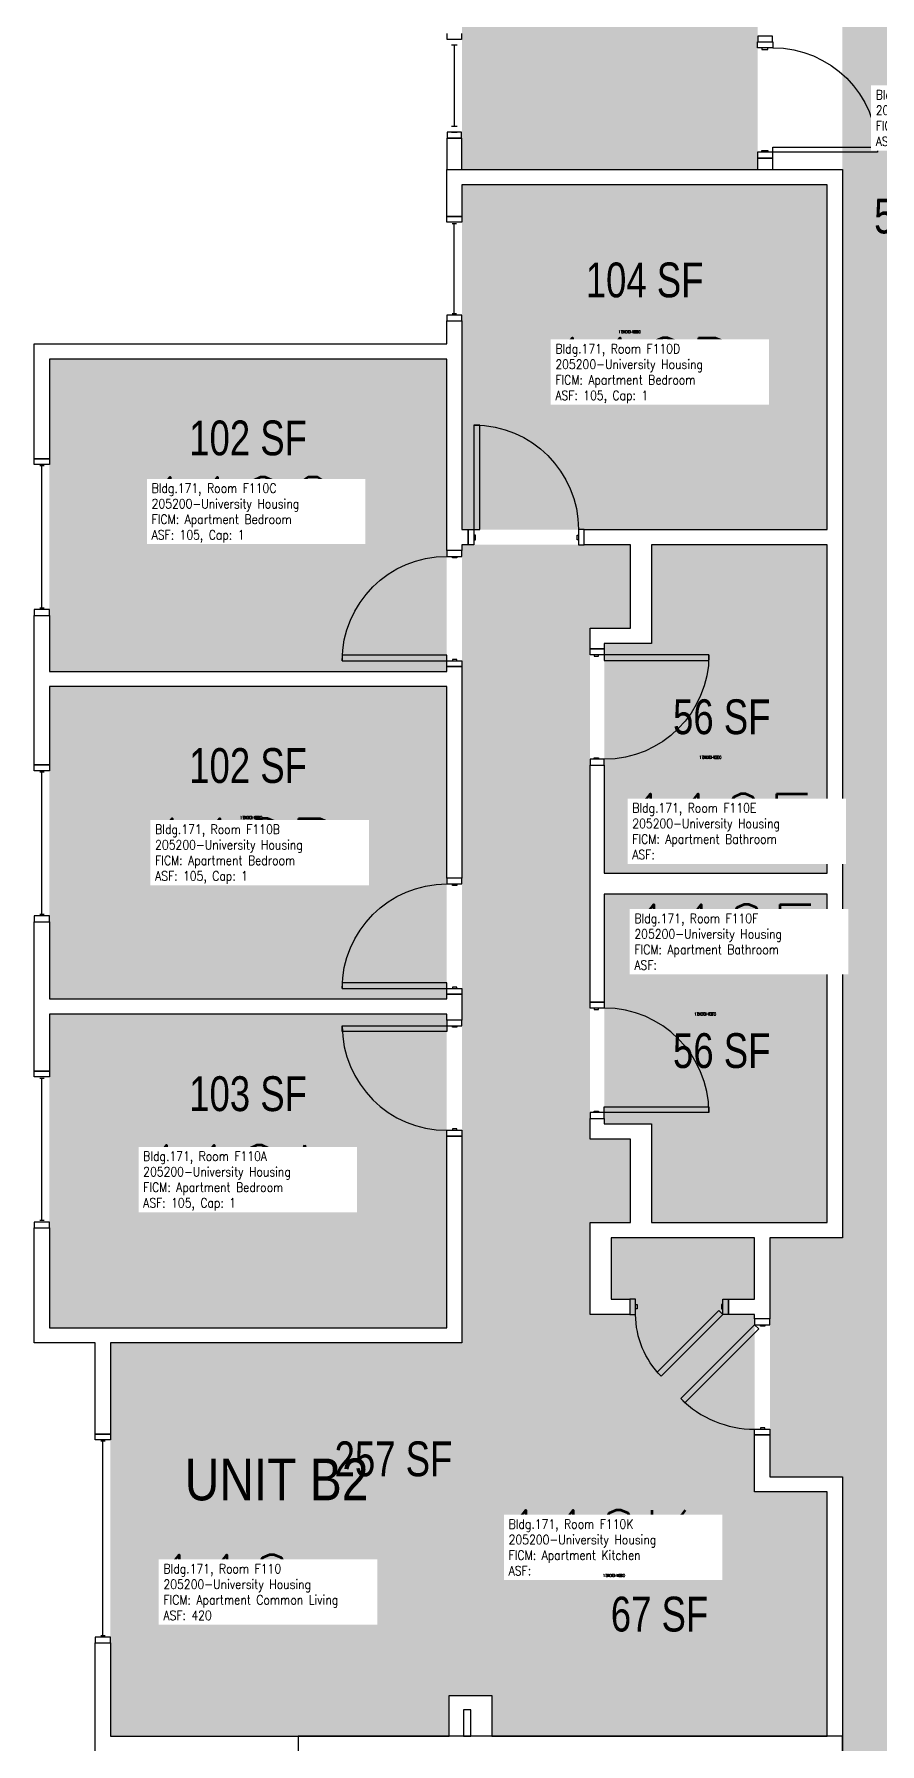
# Model space of a CAD drawing. Header units: inches. Extents: x -93 to 1642, y -75 to 1661.
# Drawn here: x 1026 to 1317, y 240 to 829 of the extents above; entities that cross this region are included whole.
import ezdxf
from ezdxf.enums import TextEntityAlignment as Align

# ---------------------------------------------------------------- set-up
doc = ezdxf.new("R2010")
doc.units = ezdxf.units.IN
doc.header["$LTSCALE"] = 96
doc.header["$MEASUREMENT"] = 0
for name, color, linetype in [('A-AREA-IDEN', 1, 'Continuous'), ('A-DOOR', 2, 'Continuous'), ('A-GLAZ', 1, 'Continuous'), ('A-IDEN-RNUM', 7, 'Continuous'), ('A-IDEN-SNUM', 4, 'Continuous'), ('A-IDEN-VNUM', 4, 'Continuous'), ('A-WALL', 5, 'Continuous'), ('AREA-TEXT', 3, 'Continuous'), ('Rooms-Category-Color', 7, 'Continuous'), ('Rooms-College-Color', 7, 'Continuous'), ('Rooms-Department-Color', 7, 'Continuous'), ('Rooms-Division-Color', 7, 'Continuous'), ('Rooms-Information', 7, 'Continuous')]:
    doc.layers.add(name, color=color, linetype=linetype)
doc.styles.add('AREA', font='arial.ttf', dxfattribs={"width": 0.75, "height": 12})
doc.styles.add('ROOMSNUMBER', font='txt.shx', dxfattribs={"height": 0.03})
doc.styles.add('ROOMVNUMBER', font='simplex.shx', dxfattribs={"width": 0.85})
doc.styles.get("Standard").update_dxf_attribs({"font": 'ARIALN.TTF'})

msp = doc.modelspace()

# ---------------------------------------------------------------- hatches: boundary and pattern name
h = msp.add_hatch()
h.set_pattern_fill('ANSI31', color=256, style=0)
h.set_pattern_definition([(225, (652.78165, 841.98048), (-0.088388348, 0.088388348), [])])
h.paths.add_polyline_path([(1236.73, 510.51), (1236.73, 451.78), (1245.94, 451.78), (1245.94, 510.51)], flags=9)
at = {"layer": 'Rooms-Category-Color', "true_color": 0xadadad}
msp.add_hatch(color=253, dxfattribs=at).paths.add_polyline_path([(1363.87, 211), (1303.87, 211), (1303.87, 332.39), (1278.87, 332.39), (1278.87, 414.72), (1303.87, 414.72), (1303.87, 1145.53), (1303.87, 1145.53), (1303.87, 1227.86), (1303.87, 1227.86), (1303.87, 1322.5), (1363.87, 1322.5), (1363.87, 1130.22), (1388.87, 1130.22), (1388.87, 1047.89), (1363.87, 1047.89), (1363.87, 863.86), (1388.87, 863.86), (1388.87, 781.53), (1363.87, 781.53), (1363.87, 353.5), (1363.25, 353.5), (1363.25, 244), (1363.87, 244), (1363.87, 243)])
at = {"layer": 'Rooms-Category-Color', "true_color": 0x728ef3}
for points in [[(1030.88, 1051.5), (1030.88, 842.75), (1167.63, 842.75), (1167.63, 896.75), (1201.88, 896.75), (1201.88, 889.5), (1172.88, 889.5), (1172.88, 782.75), (1274.63, 782.75), (1274.63, 851.75), (1298.63, 851.75), (1298.63, 1011.16), (1259.63, 1011.16), (1259.63, 1051.5)], [(1298.63, 777.49), (1172.88, 777.5), (1172.88, 658.75), (1298.63, 658.75)], [(1030.88, 609.87), (1030.88, 717.5), (1167.63, 717.5), (1167.61, 609.86), (1031.32, 609.86)], [(1051.88, 243), (1051.88, 378.5), (1172.88, 378.5), (1172.88, 653.5), (1230.88, 653.5), (1230.88, 624.75), (1217, 624.75), (1217, 448.72), (1230.88, 448.72), (1230.88, 419.97), (1217, 419.97), (1217, 388.27), (1230.63, 388.27), (1230.63, 393.52), (1224.25, 393.52), (1224.25, 414.72), (1273.63, 414.72), (1273.63, 393.52), (1264.63, 393.52), (1264.63, 388.27), (1273.63, 388.27), (1273.63, 327.14), (1183.13, 327.14), (1183.13, 257), (1168.5, 257), (1168.5, 243)], [(1221.88, 619.49), (1221.88, 540.36), (1298.63, 540.36), (1298.63, 653.49), (1238.13, 653.5), (1238.13, 619.5)], [(1030.88, 604.62), (1030.88, 497), (1167.61, 496.99), (1167.63, 604.62), (1031.32, 604.61)], [(1298.63, 533.09), (1298.63, 419.97), (1238.13, 419.97), (1238.13, 453.97), (1221.88, 453.97), (1221.88, 533.11)], [(1030.88, 491.75), (1030.88, 383.75), (1167.63, 383.75), (1167.63, 491.75), (1031.32, 491.74)], [(1183.13, 243), (1298.63, 243), (1298.63, 327.14), (1183.13, 327.14)]]:
    msp.add_hatch(color=171, dxfattribs=at).paths.add_polyline_path(points)
at = {"layer": 'Rooms-College-Color', "true_color": 0xadadad}
for points in [[(1363.87, 211), (1303.87, 211), (1303.87, 332.39), (1278.87, 332.39), (1278.87, 414.72), (1303.87, 414.72), (1303.87, 1145.53), (1303.87, 1145.53), (1303.87, 1227.86), (1303.87, 1227.86), (1303.87, 1322.5), (1363.87, 1322.5), (1363.87, 1130.22), (1388.87, 1130.22), (1388.87, 1047.89), (1363.87, 1047.89), (1363.87, 863.86), (1388.87, 863.86), (1388.87, 781.53), (1363.87, 781.53), (1363.87, 353.5), (1363.25, 353.5), (1363.25, 244), (1363.87, 244), (1363.87, 243)], [(1030.88, 1051.5), (1030.88, 842.75), (1167.63, 842.75), (1167.63, 896.75), (1201.88, 896.75), (1201.88, 889.5), (1172.88, 889.5), (1172.88, 782.75), (1274.63, 782.75), (1274.63, 851.75), (1298.63, 851.75), (1298.63, 1011.16), (1259.63, 1011.16), (1259.63, 1051.5)], [(1298.63, 777.49), (1172.88, 777.5), (1172.88, 658.75), (1298.63, 658.75)], [(1030.88, 609.87), (1030.88, 717.5), (1167.63, 717.5), (1167.61, 609.86), (1031.32, 609.86)], [(1051.88, 243), (1051.88, 378.5), (1172.88, 378.5), (1172.88, 653.5), (1230.88, 653.5), (1230.88, 624.75), (1217, 624.75), (1217, 448.72), (1230.88, 448.72), (1230.88, 419.97), (1217, 419.97), (1217, 388.27), (1230.63, 388.27), (1230.63, 393.52), (1224.25, 393.52), (1224.25, 414.72), (1273.63, 414.72), (1273.63, 393.52), (1264.63, 393.52), (1264.63, 388.27), (1273.63, 388.27), (1273.63, 327.14), (1183.13, 327.14), (1183.13, 257), (1168.5, 257), (1168.5, 243)], [(1221.88, 619.49), (1221.88, 540.36), (1298.63, 540.36), (1298.63, 653.49), (1238.13, 653.5), (1238.13, 619.5)], [(1030.88, 604.62), (1030.88, 497), (1167.61, 496.99), (1167.63, 604.62), (1031.32, 604.61)], [(1298.63, 533.09), (1298.63, 419.97), (1238.13, 419.97), (1238.13, 453.97), (1221.88, 453.97), (1221.88, 533.11)], [(1030.88, 491.75), (1030.88, 383.75), (1167.63, 383.75), (1167.63, 491.75), (1031.32, 491.74)], [(1183.13, 243), (1298.63, 243), (1298.63, 327.14), (1183.13, 327.14)]]:
    msp.add_hatch(color=253, dxfattribs=at).paths.add_polyline_path(points)
at = {"layer": 'Rooms-Department-Color', "true_color": 0xacacac}
msp.add_hatch(color=253, dxfattribs=at).paths.add_polyline_path([(1363.87, 211), (1303.87, 211), (1303.87, 332.39), (1278.87, 332.39), (1278.87, 414.72), (1303.87, 414.72), (1303.87, 1145.53), (1303.87, 1145.53), (1303.87, 1227.86), (1303.87, 1227.86), (1303.87, 1322.5), (1363.87, 1322.5), (1363.87, 1130.22), (1388.87, 1130.22), (1388.87, 1047.89), (1363.87, 1047.89), (1363.87, 863.86), (1388.87, 863.86), (1388.87, 781.53), (1363.87, 781.53), (1363.87, 353.5), (1363.25, 353.5), (1363.25, 244), (1363.87, 244), (1363.87, 243)])
at = {"layer": 'Rooms-Department-Color', "true_color": 0x604aed}
for points in [[(1030.88, 1051.5), (1030.88, 842.75), (1167.63, 842.75), (1167.63, 896.75), (1201.88, 896.75), (1201.88, 889.5), (1172.88, 889.5), (1172.88, 782.75), (1274.63, 782.75), (1274.63, 851.75), (1298.63, 851.75), (1298.63, 1011.16), (1259.63, 1011.16), (1259.63, 1051.5)], [(1298.63, 777.49), (1172.88, 777.5), (1172.88, 658.75), (1298.63, 658.75)], [(1030.88, 609.87), (1030.88, 717.5), (1167.63, 717.5), (1167.61, 609.86), (1031.32, 609.86)], [(1051.88, 243), (1051.88, 378.5), (1172.88, 378.5), (1172.88, 653.5), (1230.88, 653.5), (1230.88, 624.75), (1217, 624.75), (1217, 448.72), (1230.88, 448.72), (1230.88, 419.97), (1217, 419.97), (1217, 388.27), (1230.63, 388.27), (1230.63, 393.52), (1224.25, 393.52), (1224.25, 414.72), (1273.63, 414.72), (1273.63, 393.52), (1264.63, 393.52), (1264.63, 388.27), (1273.63, 388.27), (1273.63, 327.14), (1183.13, 327.14), (1183.13, 257), (1168.5, 257), (1168.5, 243)], [(1221.88, 619.49), (1221.88, 540.36), (1298.63, 540.36), (1298.63, 653.49), (1238.13, 653.5), (1238.13, 619.5)], [(1030.88, 604.62), (1030.88, 497), (1167.61, 496.99), (1167.63, 604.62), (1031.32, 604.61)], [(1298.63, 533.09), (1298.63, 419.97), (1238.13, 419.97), (1238.13, 453.97), (1221.88, 453.97), (1221.88, 533.11)], [(1030.88, 491.75), (1030.88, 383.75), (1167.63, 383.75), (1167.63, 491.75), (1031.32, 491.74)], [(1183.13, 243), (1298.63, 243), (1298.63, 327.14), (1183.13, 327.14)]]:
    msp.add_hatch(color=173, dxfattribs=at).paths.add_polyline_path(points)
at = {"layer": 'Rooms-Division-Color', "true_color": 0xadadad}
msp.add_hatch(color=253, dxfattribs=at).paths.add_polyline_path([(1363.87, 211), (1303.87, 211), (1303.87, 332.39), (1278.87, 332.39), (1278.87, 414.72), (1303.87, 414.72), (1303.87, 1145.53), (1303.87, 1145.53), (1303.87, 1227.86), (1303.87, 1227.86), (1303.87, 1322.5), (1363.87, 1322.5), (1363.87, 1130.22), (1388.87, 1130.22), (1388.87, 1047.89), (1363.87, 1047.89), (1363.87, 863.86), (1388.87, 863.86), (1388.87, 781.53), (1363.87, 781.53), (1363.87, 353.5), (1363.25, 353.5), (1363.25, 244), (1363.87, 244), (1363.87, 243)])
at = {"layer": 'Rooms-Division-Color', "true_color": 0x604aed}
for points in [[(1030.88, 1051.5), (1030.88, 842.75), (1167.63, 842.75), (1167.63, 896.75), (1201.88, 896.75), (1201.88, 889.5), (1172.88, 889.5), (1172.88, 782.75), (1274.63, 782.75), (1274.63, 851.75), (1298.63, 851.75), (1298.63, 1011.16), (1259.63, 1011.16), (1259.63, 1051.5)], [(1298.63, 777.49), (1172.88, 777.5), (1172.88, 658.75), (1298.63, 658.75)], [(1030.88, 609.87), (1030.88, 717.5), (1167.63, 717.5), (1167.61, 609.86), (1031.32, 609.86)], [(1051.88, 243), (1051.88, 378.5), (1172.88, 378.5), (1172.88, 653.5), (1230.88, 653.5), (1230.88, 624.75), (1217, 624.75), (1217, 448.72), (1230.88, 448.72), (1230.88, 419.97), (1217, 419.97), (1217, 388.27), (1230.63, 388.27), (1230.63, 393.52), (1224.25, 393.52), (1224.25, 414.72), (1273.63, 414.72), (1273.63, 393.52), (1264.63, 393.52), (1264.63, 388.27), (1273.63, 388.27), (1273.63, 327.14), (1183.13, 327.14), (1183.13, 257), (1168.5, 257), (1168.5, 243)], [(1221.88, 619.49), (1221.88, 540.36), (1298.63, 540.36), (1298.63, 653.49), (1238.13, 653.5), (1238.13, 619.5)], [(1030.88, 604.62), (1030.88, 497), (1167.61, 496.99), (1167.63, 604.62), (1031.32, 604.61)], [(1298.63, 533.09), (1298.63, 419.97), (1238.13, 419.97), (1238.13, 453.97), (1221.88, 453.97), (1221.88, 533.11)], [(1030.88, 491.75), (1030.88, 383.75), (1167.63, 383.75), (1167.63, 491.75), (1031.32, 491.74)], [(1183.13, 243), (1298.63, 243), (1298.63, 327.14), (1183.13, 327.14)]]:
    msp.add_hatch(color=173, dxfattribs=at).paths.add_polyline_path(points)

# ---------------------------------------------------------------- linework, layer by layer
at = {"layer": 'A-DOOR'}
for p, q in [((1274.63, 824.75), (1274.63, 826.75)), ((1274.63, 826.75), (1279.88, 826.75)), ((1279.88, 824.75), (1274.63, 824.75)), ((1276.13, 824.75), (1276.13, 824.12)), ((1278.13, 824.75), (1276.13, 824.75)), ((1278.13, 824.12), (1278.13, 824.75)), ((1279.88, 826.75), (1279.88, 824.75)), ((1276.13, 824.12), (1278.13, 824.12)), ((1276.13, 788.75), (1276.13, 789.37)), ((1276.13, 789.37), (1278.13, 789.37)), ((1278.13, 789.37), (1278.13, 788.75)), ((1279.88, 788.75), (1279.88, 790.5)), ((1279.88, 790.5), (1315.88, 790.5)), ((1315.88, 790.5), (1315.88, 788.75)), ((1274.63, 788.75), (1274.63, 786.75)), ((1279.88, 788.75), (1274.63, 788.75)), ((1274.63, 786.75), (1279.88, 786.75)), ((1278.13, 788.75), (1276.13, 788.75)), ((1315.88, 788.75), (1279.88, 788.75)), ((1279.88, 786.75), (1279.88, 788.75))]:
    msp.add_line(p, q, dxfattribs=at)
for points in [[(1177, 658.75), (1179, 658.75), (1179, 694.75), (1177, 694.75)], [(1177, 653.5), (1175, 653.5), (1175, 658.75), (1177, 658.75)], [(1177, 655.25), (1177.5, 655.25), (1177.5, 656.75), (1177, 656.75)], [(1213, 655.25), (1212.5, 655.25), (1212.5, 656.75), (1213, 656.75)], [(1213, 653.5), (1215, 653.5), (1215, 658.75), (1213, 658.75)], [(1172.88, 649.5), (1172.88, 651.5), (1167.63, 651.5), (1167.63, 649.5)], [(1171.13, 649.5), (1171.13, 649), (1169.63, 649), (1169.63, 649.5)], [(1167.63, 613.5), (1167.63, 615.5), (1131.63, 615.5), (1131.63, 613.5)], [(1172.88, 613.5), (1172.88, 611.5), (1167.63, 611.5), (1167.63, 613.5)], [(1171.13, 613.5), (1171.13, 614), (1169.63, 614), (1169.63, 613.5)], [(1217, 615.61), (1217, 617.61), (1221.88, 617.61), (1221.88, 615.61)], [(1218.38, 615.61), (1218.38, 615.11), (1219.88, 615.11), (1219.88, 615.61)], [(1221.88, 615.61), (1221.88, 613.61), (1257.88, 613.61), (1257.88, 615.61)], [(1217, 579.61), (1217, 577.61), (1221.88, 577.61), (1221.88, 579.61)], [(1218.38, 579.61), (1218.38, 580.11), (1219.88, 580.11), (1219.88, 579.61)], [(1172.88, 536.62), (1172.88, 538.62), (1167.63, 538.62), (1167.63, 536.62)], [(1171.13, 536.62), (1171.13, 536.12), (1169.63, 536.12), (1169.63, 536.62)], [(1167.63, 500.62), (1167.63, 502.62), (1131.63, 502.62), (1131.63, 500.62)], [(1171.13, 500.62), (1171.13, 501.12), (1169.63, 501.12), (1169.63, 500.62)], [(1172.88, 500.62), (1172.88, 498.62), (1167.63, 498.62), (1167.63, 500.62)], [(1217, 493.86), (1217, 495.86), (1221.88, 495.86), (1221.88, 493.86)], [(1172.88, 487.75), (1172.88, 489.75), (1167.63, 489.75), (1167.63, 487.75)], [(1218.38, 493.86), (1218.38, 493.36), (1219.88, 493.36), (1219.88, 493.86)], [(1167.63, 487.75), (1167.63, 485.75), (1131.63, 485.75), (1131.63, 487.75)], [(1171.13, 487.75), (1171.13, 487.25), (1169.63, 487.25), (1169.63, 487.75)], [(1221.88, 457.86), (1221.88, 459.86), (1257.88, 459.86), (1257.88, 457.86)], [(1217, 457.86), (1217, 455.86), (1221.88, 455.86), (1221.88, 457.86)], [(1218.38, 457.86), (1218.38, 458.36), (1219.88, 458.36), (1219.88, 457.86)], [(1172.88, 451.75), (1172.88, 449.75), (1167.63, 449.75), (1167.63, 451.75)], [(1171.13, 451.75), (1171.13, 452.25), (1169.63, 452.25), (1169.63, 451.75)], [(1232.67, 393.52), (1230.67, 393.52), (1230.67, 388.27), (1232.67, 388.27)], [(1232.67, 391.77), (1233.17, 391.77), (1233.17, 390.27), (1232.67, 390.27)], [(1262.67, 388.27), (1261.26, 389.68), (1240.05, 368.47), (1241.46, 367.05)], [(1262.67, 391.77), (1262.17, 391.77), (1262.17, 390.27), (1262.67, 390.27)], [(1262.67, 393.52), (1264.67, 393.52), (1264.67, 388.27), (1262.67, 388.27)], [(1273.63, 384.78), (1275.04, 383.37), (1249.58, 357.91), (1248.17, 359.32)], [(1278.87, 384.78), (1278.87, 386.78), (1273.63, 386.78), (1273.63, 384.78)], [(1277.13, 384.78), (1277.13, 384.28), (1275.63, 384.28), (1275.63, 384.78)], [(1278.87, 348.78), (1278.87, 346.78), (1273.63, 346.78), (1273.63, 348.78)], [(1277.13, 348.78), (1277.13, 349.28), (1275.63, 349.28), (1275.63, 348.78)]]:
    msp.add_lwpolyline(points, close=True, dxfattribs=at)
at = {"layer": 'A-DOOR', "extrusion": (0, 0, -1)}
for centre, radius, start, end in [((-1279.88, 788.75), 36, 90, 180), ((-1177, 658.75), 36, 90, 180), ((-1167.63, 613.5), 36, 0, 90), ((-1221.88, 615.61), 36, 180, 270), ((-1167.63, 500.62), 36, 0, 90), ((-1262.67, 388.27), 30, 315, 0)]:
    msp.add_arc(centre, radius, start, end, dxfattribs=at)
at = {"layer": 'A-DOOR'}
for centre, start, end in [((1221.88, 457.86), 0, 90), ((1167.63, 487.75), 180, 270), ((1273.63, 384.78), 225, 270)]:
    msp.add_arc(centre, 36, start, end, dxfattribs=at)
at = {"layer": 'A-GLAZ'}
for p, q in [((1167.75, 827.63), (1167.75, 829.63)), ((1172.75, 827.63), (1167.75, 827.63)), ((1171.25, 827.63), (1169.25, 827.63)), ((1171.25, 825.63), (1169.25, 825.63)), ((1170.25, 825.63), (1170.25, 797.63)), ((1172.75, 829.63), (1172.75, 827.63)), ((1274.75, 828.75), (1274.75, 826.75)), ((1279.75, 828.75), (1274.75, 828.75)), ((1274.75, 826.75), (1279.75, 826.75)), ((1278.25, 828.75), (1276.25, 828.75)), ((1279.75, 826.75), (1279.75, 828.75)), ((1167.75, 795.63), (1167.75, 793.63)), ((1172.75, 795.63), (1167.75, 795.63)), ((1171.25, 797.63), (1169.25, 797.63)), ((1169.25, 795.63), (1171.25, 795.63)), ((1172.75, 793.63), (1172.75, 795.63)), ((1167.75, 793.63), (1172.75, 793.63)), ((1171, 764.12), (1169.5, 764.12)), ((1170.25, 733.12), (1170.25, 764.12)), ((1171, 733.12), (1169.5, 733.12)), ((1029, 680.65), (1027.5, 680.65)), ((1028.25, 631.65), (1028.25, 680.65)), ((1029, 631.65), (1027.5, 631.65)), ((1029, 575.12), (1027.5, 575.12)), ((1028.25, 526.12), (1028.25, 575.12)), ((1029, 526.12), (1027.5, 526.12)), ((1029, 469.65), (1027.5, 469.65)), ((1028.25, 420.65), (1028.25, 469.65)), ((1029, 420.65), (1027.5, 420.65)), ((1050, 344.61), (1048.5, 344.61)), ((1049.25, 277.61), (1049.25, 344.61)), ((1050, 277.61), (1048.5, 277.61))]:
    msp.add_line(p, q, dxfattribs=at)
for points in [[(1167.63, 764.62), (1167.63, 766.62), (1172.88, 766.62), (1172.88, 764.62)], [(1167.63, 732.62), (1167.63, 730.62), (1172.88, 730.62), (1172.88, 732.62)], [(1025.63, 681.15), (1025.63, 683.15), (1030.88, 683.15), (1030.88, 681.15)], [(1025.63, 631.15), (1025.63, 629.15), (1030.88, 629.15), (1030.88, 631.15)], [(1025.63, 575.62), (1025.63, 577.62), (1030.88, 577.62), (1030.88, 575.62)], [(1025.63, 525.62), (1025.63, 523.62), (1030.88, 523.62), (1030.88, 525.62)], [(1025.63, 470.15), (1025.63, 472.15), (1030.88, 472.15), (1030.88, 470.15)], [(1025.63, 420.15), (1025.63, 418.15), (1030.88, 418.15), (1030.88, 420.15)], [(1046.63, 345.11), (1046.63, 347.11), (1051.88, 347.11), (1051.88, 345.11)], [(1046.63, 277.11), (1046.63, 275.11), (1051.88, 275.11), (1051.88, 277.11)]]:
    msp.add_lwpolyline(points, close=True, dxfattribs=at)
at = {"layer": 'A-WALL'}
for p, q in [((1167.63, 793.63), (1167.63, 782.75)), ((1172.88, 793.63), (1167.63, 793.63)), ((1172.88, 782.75), (1172.88, 793.63)), ((1274.63, 786.75), (1274.63, 782.75)), ((1279.88, 786.75), (1274.63, 786.75)), ((1279.88, 782.75), (1279.88, 786.75)), ((1167.63, 782.75), (1172.88, 782.75)), ((1167.63, 766.62), (1167.63, 782.75)), ((1167.63, 782.75), (1303.87, 782.75)), ((1274.63, 782.75), (1279.88, 782.75)), ((1303.87, 782.75), (1303.87, 654.12)), ((1172.88, 777.5), (1172.88, 766.62)), ((1298.63, 777.5), (1172.88, 777.5)), ((1298.63, 658.75), (1298.63, 777.5)), ((1172.88, 766.62), (1167.63, 766.62)), ((1167.63, 722.75), (1167.63, 730.62)), ((1167.63, 730.62), (1172.88, 730.62)), ((1172.88, 730.62), (1172.88, 722.12)), ((1025.63, 722.75), (1167.63, 722.75)), ((1025.63, 683.15), (1025.63, 722.75)), ((1172.88, 722.12), (1172.88, 658.75)), ((1167.63, 717.5), (1030.88, 717.5)), ((1030.88, 717.5), (1030.88, 683.15)), ((1167.63, 651.5), (1167.63, 717.5)), ((1030.88, 683.15), (1025.63, 683.15)), ((1172.88, 658.75), (1175, 658.75)), ((1175, 658.75), (1175, 653.5)), ((1215, 653.5), (1215, 658.75)), ((1215, 658.75), (1217.63, 658.75)), ((1217.63, 658.75), (1298.63, 658.75)), ((1303.87, 654.12), (1303.87, 414.72)), ((1172.88, 651.5), (1167.63, 651.5)), ((1172.88, 653.5), (1172.88, 651.5)), ((1175, 653.5), (1172.88, 653.5)), ((1217.63, 653.5), (1215, 653.5)), ((1230.88, 653.5), (1217.63, 653.5)), ((1230.88, 624.75), (1230.88, 653.5)), ((1298.63, 653.5), (1238.13, 653.5)), ((1238.13, 653.5), (1238.13, 619.5)), ((1298.63, 540.36), (1298.63, 653.5)), ((1025.63, 629.15), (1030.88, 629.15)), ((1025.63, 577.62), (1025.63, 629.15)), ((1030.88, 629.15), (1030.88, 609.87)), ((1217, 617.61), (1217, 624.75)), ((1217, 624.75), (1230.88, 624.75)), ((1221.88, 619.5), (1221.88, 617.61)), ((1238.13, 619.5), (1221.88, 619.5)), ((1221.88, 617.61), (1217, 617.61)), ((1030.88, 609.87), (1167.63, 609.87)), ((1167.63, 609.87), (1167.63, 611.5)), ((1167.63, 611.5), (1172.88, 611.5)), ((1172.88, 611.5), (1172.88, 538.62)), ((1167.63, 604.62), (1030.88, 604.62)), ((1030.88, 604.62), (1030.88, 577.62)), ((1167.63, 538.62), (1167.63, 604.62)), ((1030.88, 577.62), (1025.63, 577.62)), ((1217, 495.86), (1217, 577.61)), ((1217, 577.61), (1221.88, 577.61)), ((1221.88, 577.61), (1221.88, 540.36)), ((1172.88, 538.62), (1167.63, 538.62)), ((1221.88, 540.36), (1298.63, 540.36)), ((1221.88, 533.11), (1221.88, 495.86)), ((1298.63, 533.11), (1221.88, 533.11)), ((1298.63, 419.97), (1298.63, 533.11)), ((1025.63, 472.15), (1025.63, 523.62)), ((1025.63, 523.62), (1030.88, 523.62)), ((1030.88, 523.62), (1030.88, 497)), ((1030.88, 497), (1167.63, 497)), ((1167.63, 497), (1167.63, 498.62)), ((1167.63, 498.62), (1172.88, 498.62)), ((1172.88, 498.62), (1172.88, 489.75)), ((1221.88, 495.86), (1217, 495.86)), ((1030.88, 491.75), (1030.88, 472.15)), ((1167.63, 491.75), (1030.88, 491.75)), ((1167.63, 489.75), (1167.63, 491.75)), ((1172.88, 489.75), (1167.63, 489.75)), ((1030.88, 472.15), (1025.63, 472.15)), ((1217, 448.72), (1217, 455.86)), ((1217, 455.86), (1221.88, 455.86)), ((1221.88, 455.86), (1221.88, 453.97)), ((1221.88, 453.97), (1238.13, 453.97)), ((1238.13, 453.97), (1238.13, 419.97)), ((1167.63, 383.75), (1167.63, 449.75)), ((1167.63, 449.75), (1172.88, 449.75)), ((1172.88, 449.75), (1172.88, 378.5)), ((1230.88, 448.72), (1217, 448.72)), ((1230.88, 419.97), (1230.88, 448.72)), ((1217, 388.27), (1217, 419.97)), ((1217, 419.97), (1230.88, 419.97)), ((1238.13, 419.97), (1298.63, 419.97)), ((1025.63, 378.5), (1025.63, 418.15)), ((1025.63, 418.15), (1030.88, 418.15)), ((1030.88, 418.15), (1030.88, 383.75)), ((1224.25, 414.72), (1224.25, 393.52)), ((1273.63, 414.72), (1224.25, 414.72)), ((1273.63, 393.52), (1273.63, 414.72)), ((1278.87, 414.72), (1278.87, 386.78)), ((1303.87, 414.72), (1278.87, 414.72)), ((1224.25, 393.52), (1230.67, 393.52)), ((1230.67, 393.52), (1230.67, 388.27)), ((1264.67, 388.27), (1264.67, 393.52)), ((1264.67, 393.52), (1273.63, 393.52)), ((1030.88, 383.75), (1167.63, 383.75)), ((1230.67, 388.27), (1217, 388.27)), ((1273.63, 388.27), (1264.67, 388.27)), ((1273.63, 386.78), (1273.63, 388.27)), ((1278.87, 386.78), (1273.63, 386.78)), ((1046.63, 378.5), (1025.63, 378.5)), ((1046.63, 347.11), (1046.63, 378.5)), ((1172.88, 378.5), (1051.88, 378.5)), ((1051.88, 378.5), (1051.88, 347.11)), ((1051.88, 347.11), (1046.63, 347.11)), ((1273.63, 327.14), (1273.63, 346.78)), ((1273.63, 346.78), (1278.87, 346.78)), ((1278.87, 346.78), (1278.87, 332.39)), ((1278.87, 332.39), (1303.87, 332.39)), ((1303.87, 332.39), (1303.87, 237.75)), ((1298.63, 327.14), (1273.63, 327.14)), ((1298.63, 243), (1298.63, 327.14)), ((1046.63, 237.75), (1046.63, 275.11)), ((1046.63, 275.11), (1051.88, 275.11)), ((1051.88, 275.11), (1051.88, 243)), ((1168.5, 257), (1183.13, 257)), ((1168.5, 243), (1168.5, 257)), ((1183.13, 257), (1183.13, 243)), ((1175.88, 252.12), (1173.38, 252.12)), ((1173.38, 252.12), (1173.38, 243)), ((1175.88, 243), (1175.88, 252.12)), ((1051.88, 243), (1168.5, 243)), ((1303.87, 243), (1116.5, 243)), ((1116.5, 243), (1116.5, 153.84)), ((1173.38, 243), (1175.88, 243)), ((1183.13, 243), (1298.63, 243)), ((1303.87, 211), (1303.87, 243))]:
    msp.add_line(p, q, dxfattribs=at)

# ---------------------------------------------------------------- texts
at = {"layer": 'A-AREA-IDEN'}
msp.add_text('UNIT B2', height=14.4, dxfattribs=at).set_placement((1109.06, 324.27), align=Align.CENTER)
at = {"layer": 'A-IDEN-RNUM', "style": 'ROOMSNUMBER', "width": 0.85}
for s, p in [('0110-D0', (1230.56, 726.85)), ('0110-C0', (1099.15, 667.82)), ('0110-E0', (1258.4, 580.26)), ('0110-B0', (1100.29, 559.51)), ('0110-F0', (1256.57, 491.79)), ('0110-A0', (1095.72, 443.22)), ('0110-K0', (1225.19, 298.36)), ('0110-00', (1085.9, 283.37))]:
    msp.add_text(s, height=1, dxfattribs=at).set_placement(p, align=Align.MIDDLE_CENTER)
at = {"layer": 'A-IDEN-SNUM', "style": 'ROOMSNUMBER', "width": 0.85}
for s, p in [('1710F110D0', (1230.56, 726.85)), ('1710F110C0', (1099.15, 667.82)), ('1710F110E0', (1258.4, 580.26)), ('1710F110B0', (1100.29, 559.51)), ('1710F110F0', (1256.57, 491.79)), ('1710F110A0', (1095.72, 443.22)), ('1710F110K0', (1225.19, 298.36)), ('1710F11000', (1085.9, 283.37))]:
    msp.add_text(s, height=1, dxfattribs=at).set_placement(p, align=Align.MIDDLE_CENTER)
at = {"layer": 'A-IDEN-VNUM', "style": 'ROOMVNUMBER', "width": 0.85}
for s, p in [('110D', (1235.08, 713.54)), ('110C', (1096.55, 665.49)), ('110E', (1261.11, 556.4)), ('110B', (1097.3, 547.97)), ('110F', (1261.83, 518.34)), ('110A', (1094.11, 435.33)), ('110K', (1218.99, 309.64)), ('110', (1091.06, 294.27))]:
    msp.add_text(s, height=22.5, dxfattribs=at).set_placement(p, align=Align.MIDDLE_CENTER)
at = {"layer": 'AREA-TEXT', "style": 'AREA', "width": 0.75}
for s, p in [('506 SF', (1335.05, 766.77)), ('104 SF', (1235.75, 744.75)), ('102 SF', (1099.25, 690.31)), ('56 SF', (1262.31, 594.24)), ('102 SF', (1099.25, 577.43)), ('56 SF', (1262.3, 479.22)), ('103 SF', (1099.25, 464.37)), ('257 SF', (1149.29, 338.56)), ('67 SF', (1240.88, 285.07))]:
    msp.add_text(s, height=12, dxfattribs=at).set_placement(p, align=Align.MIDDLE_CENTER)

# ---------------------------------------------------------------- next in the draw order: texts
at = {"layer": 'Rooms-Information', "char_height": 3.2143, "width": 72, "attachment_point": 7, "style": 'ROOMVNUMBER', "bg_fill": 3, "box_fill_scale": 1.5, "bg_fill_color": 256, "bg_fill_true_color": 13158600, "bg_fill_transparency": 0}
for s, insert in [('Bldg.171, Room F112C^M^J205200-University Housing^M^JFICM: Corridor / Circulation^M^JASF: ', (1315.32, 790.89)), ('Bldg.171, Room F110D^M^J205200-University Housing^M^JFICM: Apartment Bedroom^M^JASF: 105, Cap: 1', (1205.02, 702.29)), ('Bldg.171, Room F110C^M^J205200-University Housing^M^JFICM: Apartment Bedroom^M^JASF: 105, Cap: 1', (1066.04, 654.24)), ('Bldg.171, Room F110E^M^J205200-University Housing^M^JFICM: Apartment Bathroom^M^JASF: ', (1231.51, 545.15)), ('Bldg.171, Room F110B^M^J205200-University Housing^M^JFICM: Apartment Bedroom^M^JASF: 105, Cap: 1', (1067.25, 536.72)), ('Bldg.171, Room F110F^M^J205200-University Housing^M^JFICM: Apartment Bathroom^M^JASF: ', (1232.24, 507.09)), ('Bldg.171, Room F110A^M^J205200-University Housing^M^JFICM: Apartment Bedroom^M^JASF: 105, Cap: 1', (1063.14, 424.08)), ('Bldg.171, Room F110K^M^J205200-University Housing^M^JFICM: Apartment Kitchen^M^JASF: ', (1188.94, 298.39)), ('Bldg.171, Room F110^M^J205200-University Housing^M^JFICM: Apartment Common Living^M^JASF: 420', (1070.11, 283.02))]:
    msp.add_mtext(s, dxfattribs=dict(at, insert=insert))

doc.saveas('drawing.dxf')
